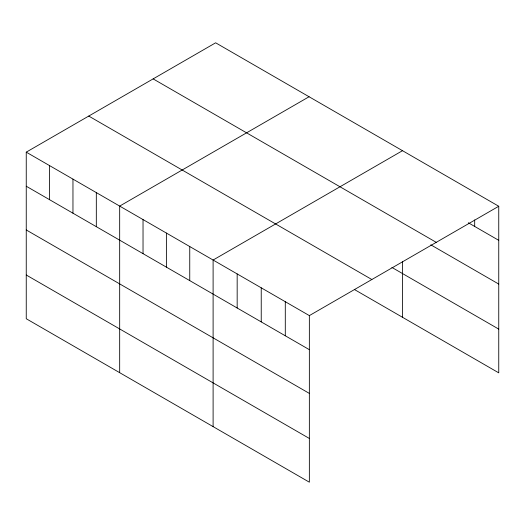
<?xml version="1.0" encoding="UTF-8"?>
<svg xmlns="http://www.w3.org/2000/svg" width="525" height="525" viewBox="0 0 525 525"><rect width="100%" height="100%" fill="white"/><g stroke="black" fill="none" stroke-linecap="round" stroke-linejoin="round"><path stroke-width="0.79" d="M26.25 152.152L309.356 315.604L309.356 482.193L26.25 318.741L26.25 152.152L215.644 42.807L498.75 206.259L498.75 372.848L354.362 289.485M309.067 96.751L119.674 206.095L119.674 372.678M402.491 150.688L213.104 260.033L213.104 426.615M309.356 315.604L498.75 206.259M468.313 222.764L498.75 240.338M153.143 78.894L436.249 242.347M430.802 244.834L498.75 284.064M391.88 267.415L498.75 329.116M88.751 116.071L371.858 279.523M26.25 186.231L309.356 349.676M26.25 229.957L309.356 393.409M26.25 275.008L309.356 438.46M474.685 219.949L474.685 226.439M402.491 261.476L402.491 317.271M285.292 301.711L285.292 335.783M261.233 287.818L261.233 321.891M237.169 273.925L237.169 307.998M189.748 246.547L189.748 280.619M166.386 233.061L166.386 267.133M143.03 219.575L143.03 253.654M96.318 192.609L96.318 226.682M72.962 179.123L72.962 213.196M49.606 165.638L49.606 199.71"/></g></svg>
